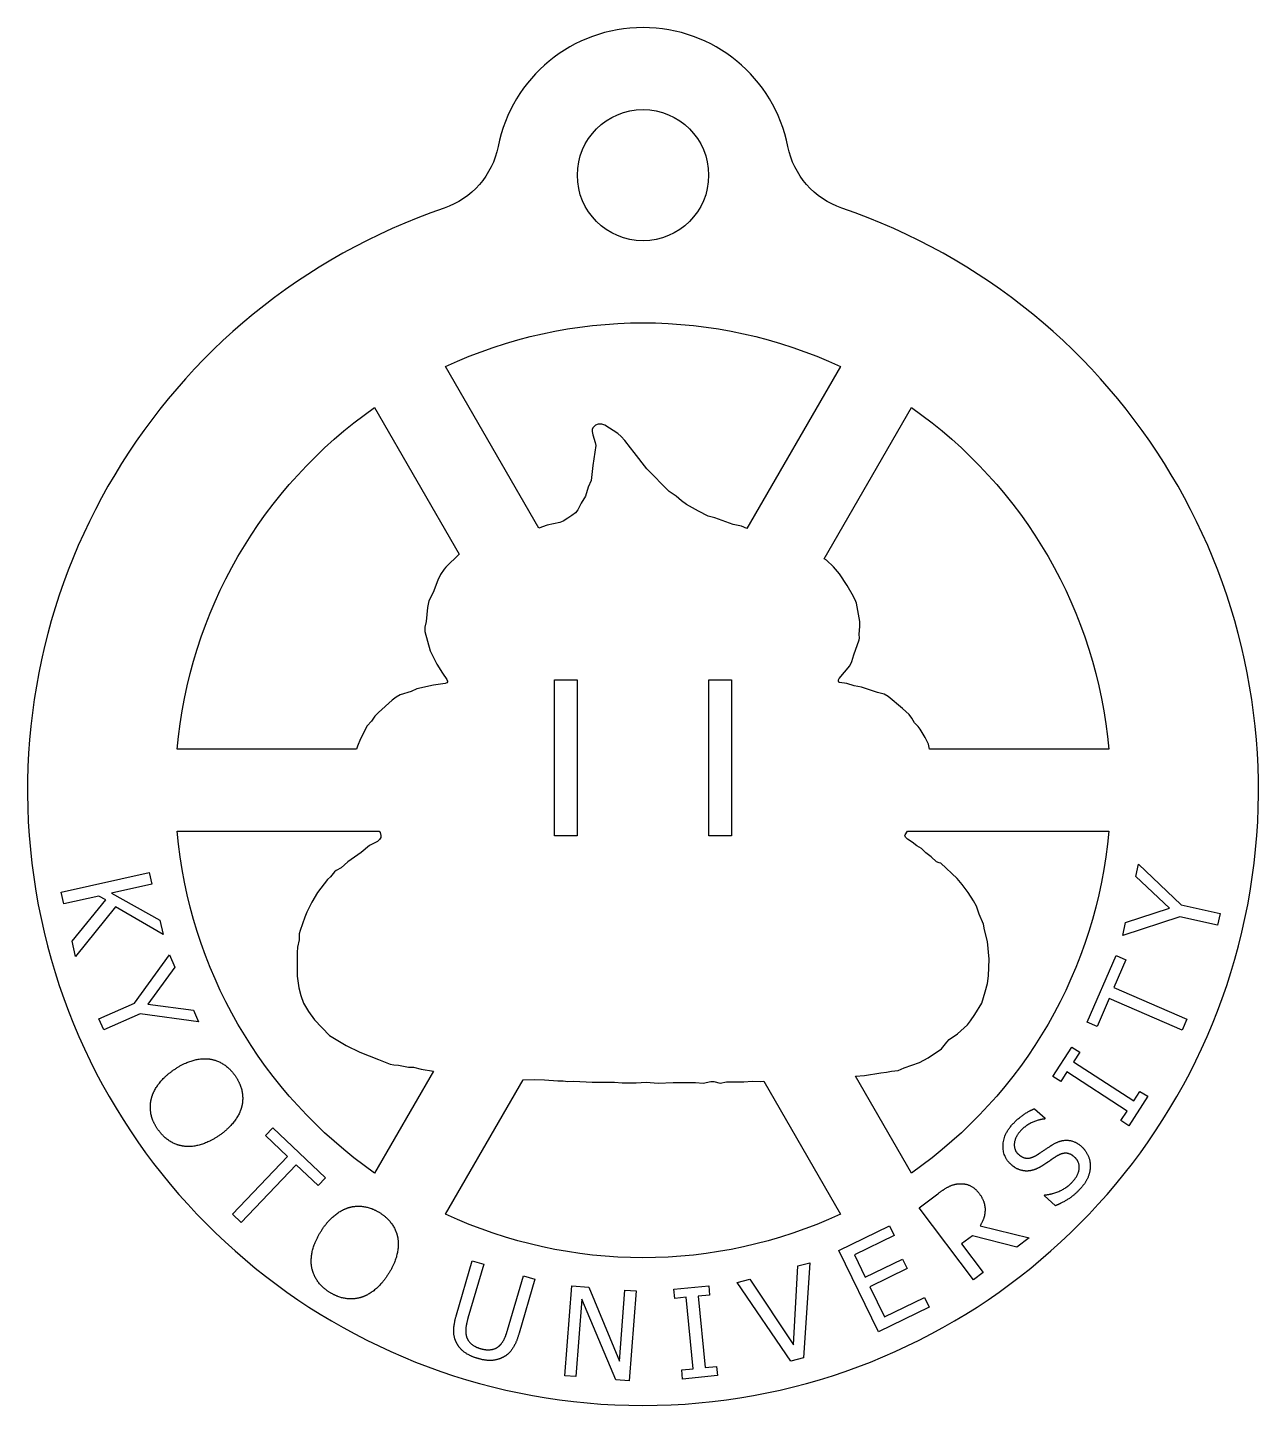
# Model space of a CAD drawing. Header units: millimetres. Extents: x -27 to 27, y -27 to 33.5.
import ezdxf

# ---------------------------------------------------------------- set-up
doc = ezdxf.new("R2010")
doc.units = ezdxf.units.MM

msp = doc.modelspace()

# ---------------------------------------------------------------- linework, layer by layer
for points in [[(6.357, 28.259, 0.821365), (-6.357, 28.259, -0.267689), (-8.725, 25.552, 6.023346), (8.725, 25.552, -0.267689)], [(-8.662, 18.602, -0.221398), (8.662, 18.602), (4.558, 11.495), (4.318, 11.592), (3.952, 11.669), (3.147, 11.954), (2.856, 12.036), (2.434, 12.248), (1.915, 12.548), (1.686, 12.701), (1.46, 12.915), (1.141, 13.109), (0.162, 14.112), (-0.387, 14.834), (-0.555, 15.027), (-0.798, 15.356), (-0.964, 15.534), (-1.108, 15.656), (-1.674, 16.029), (-1.8, 16.069), (-1.968, 16.065), (-2.083, 16.022), (-2.147, 15.974), (-2.195, 15.911), (-2.223, 15.833), (-2.228, 15.743), (-2.207, 15.607), (-2.092, 15.268), (-2.064, 15.13), (-2.199, 14.252), (-2.271, 13.604), (-2.406, 13.301), (-2.524, 12.915), (-2.713, 12.605), (-2.856, 12.313), (-2.966, 12.186), (-3.122, 12.056), (-3.291, 11.939), (-3.499, 11.821), (-3.655, 11.755), (-4.208, 11.631), (-4.565, 11.506)], [(-8.06, 10.361), (-8.653, 9.797), (-8.725, 9.714), (-8.881, 9.474), (-9.001, 9.219), (-9.204, 8.69), (-9.397, 8.313), (-9.455, 8.022), (-9.518, 7.41), (-9.565, 7.157), (-9.568, 6.97), (-9.342, 6.129), (-9.052, 5.544), (-8.801, 5.135), (-8.606, 4.87), (-8.576, 4.796), (-8.577, 4.761), (-8.608, 4.716), (-8.681, 4.693), (-9.184, 4.617), (-9.916, 4.456), (-10.172, 4.337), (-10.648, 4.19), (-10.831, 4.088), (-11, 3.955), (-11.609, 3.414), (-11.764, 3.259), (-11.91, 3.029), (-12.097, 2.824), (-12.399, 2.263), (-12.532, 1.934), (-12.565, 1.8), (-20.441, 1.8, -0.221398), (-11.779, 16.802)], [(12.563, 1.8), (12.521, 2.031), (12.382, 2.316), (12.156, 2.678), (12.069, 2.794), (11.917, 2.962), (11.799, 3.165), (11.674, 3.322), (11.388, 3.591), (10.756, 4.119), (10.575, 4.221), (10.282, 4.294), (9.587, 4.534), (9.271, 4.588), (8.945, 4.688), (8.628, 4.731), (8.596, 4.752), (8.575, 4.786), (8.574, 4.844), (8.601, 4.902), (9.07, 5.47), (9.162, 5.649), (9.252, 5.946), (9.488, 6.605), (9.499, 6.68), (9.486, 6.857), (9.511, 7.19), (9.511, 7.41), (9.362, 8.215), (9.333, 8.292), (9.23, 8.514), (8.963, 8.986), (8.621, 9.498), (8.357, 9.808), (8.047, 10.1), (7.947, 10.164), (11.779, 16.802, -0.221398), (20.441, 1.8)], [(-11.568, -1.8), (-11.537, -1.85), (-11.498, -1.981), (-11.509, -2.064), (-11.567, -2.165), (-11.655, -2.242), (-12.002, -2.429), (-12.364, -2.731), (-12.953, -3.143), (-13.246, -3.401), (-13.458, -3.517), (-13.53, -3.576), (-13.703, -3.804), (-13.848, -3.917), (-14.136, -4.293), (-14.277, -4.491), (-14.529, -4.906), (-14.741, -5.344), (-14.83, -5.57), (-15.044, -6.148), (-15.081, -6.298), (-15.09, -6.568), (-15.16, -6.886), (-15.177, -7.124), (-15.169, -8.155), (-15.098, -8.665), (-15.014, -9.004), (-14.893, -9.336), (-14.668, -9.702), (-14.409, -10.08), (-13.752, -10.758), (-13.018, -11.194), (-12.426, -11.49), (-12.017, -11.657), (-11.599, -11.809), (-11.087, -12.022), (-10.937, -12.05), (-10.721, -12.064), (-10.282, -12.152), (-10.062, -12.152), (-9.733, -12.246), (-9.198, -12.331), (-11.779, -16.802, -0.221398), (-20.441, -1.8)], [(9.325, -12.552), (9.714, -12.512), (10.428, -12.403), (10.684, -12.377), (10.904, -12.322), (11.197, -12.297), (11.453, -12.186), (12.129, -11.943), (12.514, -11.747), (13.095, -11.349), (13.328, -11.052), (13.435, -10.944), (13.795, -10.686), (14.232, -10.299), (14.373, -10.12), (14.563, -9.841), (14.86, -9.349), (15.018, -8.839), (15.109, -8.483), (15.154, -8.142), (15.184, -7.41), (15.108, -6.641), (14.984, -6.129), (14.943, -5.873), (14.753, -5.434), (14.626, -5.078), (14.496, -4.848), (14.26, -4.487), (14.005, -4.137), (13.788, -3.876), (13.063, -3.202), (12.993, -3.189), (12.881, -3.134), (12.639, -2.913), (12.405, -2.748), (12.211, -2.561), (12.008, -2.44), (11.815, -2.283), (11.608, -2.15), (11.521, -2.063), (11.494, -1.987), (11.495, -1.958), (11.598, -1.8), (20.441, -1.8, -0.221398), (11.779, -16.802)], [(8.662, -18.602, -0.221398), (-8.662, -18.602), (-5.256, -12.703), (-4.758, -12.695), (-4.318, -12.704), (-3.732, -12.757), (-3.497, -12.757), (-3.293, -12.786), (-3.037, -12.764), (-2.232, -12.804), (-1.244, -12.804), (-0.915, -12.833), (-0.293, -12.833), (0.146, -12.807), (0.659, -12.855), (1.317, -12.821), (2.305, -12.821), (2.635, -12.855), (2.976, -12.787), (3.101, -12.788), (3.385, -12.847), (3.659, -12.791), (4.427, -12.791), (4.793, -12.764), (5.159, -12.785), (5.294, -12.769)]]:
    msp.add_lwpolyline(points, format="xyb", close=True)
for points in [[(-2.891, 4.848), (-2.891, -1.994), (-3.879, -1.994), (-3.879, 4.848)], [(3.879, 4.848), (3.879, -1.994), (2.891, -1.994), (2.891, 4.848)], [(-23.137, -5.116), (-24.898, -7.288), (-25.047, -6.621), (-23.565, -4.807), (-23.869, -4.639), (-25.413, -4.983), (-25.527, -4.47), (-21.662, -3.607), (-21.548, -4.12), (-23.324, -4.517), (-21.194, -5.705), (-21.054, -6.332)], [(21.622, -3.788), (21.744, -3.243), (23.607, -5.031), (25.317, -5.412), (25.202, -5.926), (23.545, -5.556), (21.046, -6.369), (21.173, -5.799), (23.097, -5.18)], [(-19.717, -9.649), (-19.495, -10.161), (-22.053, -9.811), (-23.661, -10.508), (-23.87, -10.025), (-22.312, -9.35), (-20.768, -7.223), (-20.536, -7.759), (-21.728, -9.391)], [(23.861, -10.046), (23.652, -10.529), (20.448, -9.142), (19.92, -10.361), (19.49, -10.175), (20.754, -7.253), (21.184, -7.439), (20.657, -8.659)], [(21.804, -13.213), (22.144, -13.432), (21.31, -14.72), (20.97, -14.5), (21.244, -14.077), (18.599, -12.364), (18.325, -12.787), (17.986, -12.567), (18.82, -11.279), (19.159, -11.499), (18.885, -11.922), (21.53, -13.636)], [(-17.623, -18.965), (-18.005, -18.603), (-15.603, -16.07), (-16.567, -15.155), (-16.244, -14.815), (-13.934, -17.006), (-14.256, -17.346), (-15.221, -16.432)], [(12.555, -22.68), (10.328, -23.765), (8.593, -20.205), (10.82, -19.12), (11.026, -19.541), (9.272, -20.396), (9.747, -21.371), (11.382, -20.574), (11.588, -20.995), (9.952, -21.792), (10.596, -23.113), (12.35, -22.259)], [(6.8, -20.875), (7.317, -20.735), (7.039, -24.914), (6.491, -25.063), (4.137, -21.599), (4.682, -21.451), (6.603, -24.337)], [(-0.3, -21.972), (-0.61, -25.919), (-1.198, -25.873), (-2.678, -22.332), (-2.945, -25.736), (-3.435, -25.698), (-3.125, -21.75), (-2.38, -21.809), (-1.035, -25.059), (-0.79, -21.933)], [(3.225, -25.29), (3.264, -25.693), (1.737, -25.841), (1.698, -25.439), (2.2, -25.39), (1.895, -22.253), (1.394, -22.302), (1.354, -21.899), (2.881, -21.751), (2.92, -22.154), (2.419, -22.202), (2.723, -25.339)]]:
    msp.add_lwpolyline(points, close=True)
for points in [[(17.183, -13.974), (17.648, -14.397), (17.622, -14.426)], [(14.787, -19.115), (16.948, -19.649), (16.401, -20.059), (14.455, -19.549), (13.972, -19.911), (14.917, -21.172), (14.496, -21.487), (12.121, -18.319), (12.938, -17.707)], [(18.091, -18.232), (17.602, -17.787), (17.628, -17.758)], [(-8.185, -23.029), (-7.496, -20.657), (-6.99, -20.804), (-7.68, -23.176)], [(-5.943, -23.695), (-5.249, -21.31), (-4.744, -21.456), (-5.434, -23.829)]]:
    msp.add_lwpolyline(points)
msp.add_circle((0, 27), 2.88)
at = {"extrusion": (0, 0, 1.8)}
for points in [[(-20.591, -12.275), (-20.183, -11.989), (-19.421, -11.758), (-19.067, -11.788)], [(-19.067, -11.788), (-18.719, -11.826), (-18.126, -12.198), (-17.898, -12.524)], [(-21.569, -13.535), (-21.484, -13.198), (-20.991, -12.554), (-20.591, -12.275)], [(-17.898, -12.524), (-17.666, -12.856), (-17.525, -13.549), (-17.604, -13.878)], [(-21.279, -14.891), (-21.509, -14.562), (-21.653, -13.88), (-21.569, -13.535)], [(-17.604, -13.878), (-17.691, -14.213), (-18.178, -14.86), (-18.583, -15.143)], [(16.201, -14.672), (16.425, -14.426), (16.92, -14.077), (17.183, -13.974)], [(17.622, -14.426), (17.367, -14.449), (16.78, -14.713), (16.561, -14.953)], [(-20.105, -15.628), (-20.47, -15.586), (-21.056, -15.209), (-21.279, -14.891)], [(16.142, -16.42), (15.786, -16.096), (15.81, -15.102), (16.201, -14.672)], [(16.561, -14.953), (16.315, -15.224), (16.265, -15.789), (16.471, -15.977)], [(-18.583, -15.143), (-18.978, -15.419), (-19.756, -15.666), (-20.105, -15.628)], [(17.275, -16.01), (17.42, -15.917), (17.832, -15.636), (17.975, -15.55)], [(17.975, -15.55), (18.342, -15.332), (18.97, -15.391), (19.243, -15.64)], [(19.243, -15.64), (19.416, -15.797), (19.621, -16.24), (19.623, -16.471)], [(16.471, -15.977), (16.656, -16.146), (17.056, -16.15), (17.275, -16.01)], [(18.158, -16.054), (17.997, -16.155), (17.74, -16.333), (17.544, -16.463)], [(18.935, -16.102), (18.759, -15.942), (18.383, -15.917), (18.158, -16.054)], [(18.83, -17.199), (19.124, -16.877), (19.156, -16.303), (18.935, -16.102)], [(16.844, -16.712), (16.665, -16.713), (16.313, -16.575), (16.142, -16.42)], [(17.544, -16.463), (17.365, -16.578), (17.026, -16.708), (16.844, -16.712)], [(19.623, -16.471), (19.623, -16.728), (19.437, -17.209), (19.193, -17.478)], [(12.938, -17.707), (13.21, -17.503), (13.621, -17.286), (13.869, -17.269)], [(13.869, -17.269), (14.117, -17.252), (14.561, -17.444), (14.748, -17.693)], [(17.628, -17.758), (17.983, -17.73), (18.625, -17.425), (18.83, -17.199)], [(19.193, -17.478), (18.904, -17.796), (18.365, -18.121), (18.091, -18.232)], [(14.748, -17.693), (15.008, -18.04), (15.006, -18.775), (14.787, -19.115)], [(-14.132, -19.363), (-13.869, -18.941), (-13.259, -18.429), (-12.921, -18.318)], [(-12.921, -18.318), (-12.586, -18.217), (-11.894, -18.327), (-11.556, -18.537)], [(-11.556, -18.537), (-11.213, -18.751), (-10.812, -19.334), (-10.756, -19.668)], [(-14.538, -20.906), (-14.592, -20.563), (-14.39, -19.777), (-14.132, -19.363)], [(-10.756, -19.668), (-10.704, -20.01), (-10.899, -20.796), (-11.161, -21.215)], [(-13.739, -22.04), (-14.08, -21.827), (-14.48, -21.256), (-14.538, -20.906)], [(-11.161, -21.215), (-11.415, -21.624), (-12.035, -22.157), (-12.37, -22.258)], [(-12.37, -22.258), (-12.723, -22.363), (-13.41, -22.245), (-13.739, -22.04)], [(-8.159, -24.294), (-8.302, -24.038), (-8.304, -23.436), (-8.185, -23.029)], [(-7.68, -23.176), (-7.757, -23.441), (-7.793, -23.819), (-7.74, -23.991)], [(-7.74, -23.991), (-7.683, -24.175), (-7.377, -24.434), (-7.125, -24.507)], [(-6.325, -24.402), (-6.188, -24.285), (-6.017, -23.95), (-5.943, -23.695)], [(-5.434, -23.829), (-5.549, -24.227), (-5.874, -24.747), (-6.134, -24.882)], [(-7.25, -24.939), (-7.586, -24.841), (-8.034, -24.52), (-8.159, -24.294)], [(-7.125, -24.507), (-6.887, -24.576), (-6.472, -24.527), (-6.325, -24.402)], [(-6.134, -24.882), (-6.368, -25.008), (-6.899, -25.041), (-7.25, -24.939)]]:
    msp.add_open_spline(points, degree=2, dxfattribs=at)

doc.saveas('drawing.dxf')
